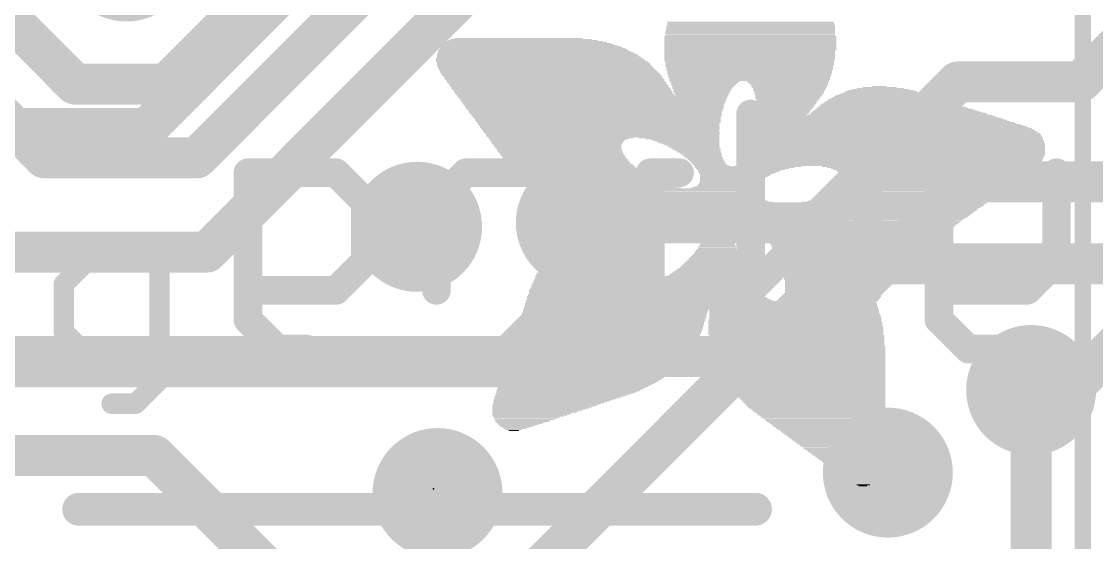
# Model space of a CAD drawing. Extents: x -0.1 to 35.6, y -0.1 to 17.9.
# Drawn here: x 14.97 to 21.64, y 6.65 to 9.88 of the extents above; entities that cross this region are included whole.
import ezdxf

# ---------------------------------------------------------------- set-up
doc = ezdxf.new("R2010")
doc.units = 0
for name, color, linetype in [('1', 12, 'CONTINUOUS'), ('16', 5, 'CONTINUOUS'), ('18', 110, 'CONTINUOUS'), ('21', 40, 'CONTINUOUS'), ('22', 6, 'CONTINUOUS'), ('23', 40, 'CONTINUOUS')]:
    doc.layers.add(name, color=color, linetype=linetype)

# ---------------------------------------------------------------- blocks, each defined once
blk = doc.blocks.new('RECT')
blk.add_solid([(-0.5, -0.5), (0.5, -0.5), (-0.5, 0.5), (0.5, 0.5)])
blk = doc.blocks.new('ROUNDV')
at = {"const_width": 0.5}
blk.add_lwpolyline([(0, -0.25, 1), (0, 0.25, 1), (0, -0.25)], format="xyb", dxfattribs=at)

msp = doc.modelspace()

# ---------------------------------------------------------------- linework, layer by layer
at = {"layer": '1', "const_width": 0.254}
for points in [[(16.637, 10.1092), (15.748, 9.2202)], [(21.922, 9.89), (21.541, 9.509)], [(20.779, 9.509), (19.906, 8.636)], [(21.541, 9.509), (20.779, 9.509)], [(15.748, 9.2202), (13.843, 9.2202)], [(20.828, 8.89), (19.7443, 7.8063)], [(22.43, 8.89), (20.828, 8.89)], [(19.906, 8.636), (18.4404, 8.636)], [(21.7692, 7.89), (21.4778, 7.5986)], [(19.7443, 7.8063), (12.3867, 7.8063)], [(21.2344, 7.5986), (21.4778, 7.5986)], [(15.7942, 7.1928), (13.2182, 7.1928)], [(16.764, 6.223), (15.7942, 7.1928)]]:
    msp.add_lwpolyline(points, dxfattribs=at)
at = {"layer": '1', "const_width": 0.127}
for points in [[(20.779, 9.5725, 1), (20.779, 9.4455)], [(20.8239, 9.4641, 1), (20.7341, 9.5539)], [(21.4961, 9.5539, 1), (21.5859, 9.4641)], [(21.541, 9.4455, 1), (21.541, 9.5725)], [(15.748, 9.1567, 1), (15.748, 9.2837)], [(15.7031, 9.2651, 1), (15.7929, 9.1753)], [(20.828, 8.9535, 1), (20.828, 8.8265)], [(20.8729, 8.8451, 1), (20.7831, 8.9349)], [(18.4404, 8.6995, 1), (18.4404, 8.5725)], [(19.8611, 8.6809, 1), (19.9509, 8.5911)], [(19.906, 8.5725, 1), (19.906, 8.6995)], [(19.6994, 7.8512, 1), (19.7892, 7.7614)], [(19.7443, 7.7428, 1), (19.7443, 7.8698)], [(21.2344, 7.6621, 1), (21.2344, 7.5351)], [(21.4329, 7.6435, 1), (21.5227, 7.5537)], [(21.4778, 7.5351, 1), (21.4778, 7.6621)], [(15.8391, 7.2377, 1), (15.7493, 7.1479)], [(15.7942, 7.1293, 1), (15.7942, 7.2563)]]:
    msp.add_lwpolyline(points, format="xyb", dxfattribs=at)
at = {"layer": '16', "const_width": 0.254}
for points in [[(19.9185, 12.252), (16.1207, 8.4542)], [(15.8689, 9.4956), (17.9159, 11.5426)], [(16.0583, 9.0384), (18.5001, 11.4802)], [(13.4882, 11.3098), (15.3024, 9.4956)], [(13.2548, 10.8966), (15.113, 9.0384)], [(15.3024, 9.4956), (15.8689, 9.4956)], [(15.113, 9.0384), (16.0583, 9.0384)], [(18.4404, 8.636), (18.6309, 8.4455)], [(11.2816, 8.4542), (16.1207, 8.4542)], [(18.6309, 8.4455), (17.9284, 7.743)], [(20.066, 8.382), (17.907, 6.223)], [(21.8906, 8.382), (20.066, 8.382)], [(17.9284, 7.743), (10.3026, 7.743)], [(21.2344, 7.5986), (21.2344, 6.4556)]]:
    msp.add_lwpolyline(points, dxfattribs=at)
at = {"layer": '16', "const_width": 0.127}
for points in [[(15.3024, 9.5591, 1), (15.3024, 9.4321)], [(15.8689, 9.4321, 1), (15.8689, 9.5591)], [(15.2575, 9.4507, 1), (15.3473, 9.5405)], [(15.824, 9.5405, 1), (15.9139, 9.4507)], [(15.113, 9.1019, 1), (15.113, 8.9749)], [(15.0681, 8.9935, 1), (15.1579, 9.0833)], [(16.0134, 9.0833, 1), (16.1032, 8.9935)], [(16.0583, 8.9749, 1), (16.0583, 9.1019)], [(18.4853, 8.6809, 1), (18.3955, 8.5911)], [(16.0758, 8.4991, 1), (16.1656, 8.4093)], [(16.1207, 8.3907, 1), (16.1207, 8.5177)], [(18.6758, 8.4006, 1), (18.586, 8.4904)], [(18.586, 8.4006, 1), (18.6758, 8.4904)], [(20.066, 8.4455, 1), (20.066, 8.3185)], [(20.1109, 8.3371, 1), (20.0211, 8.4269)], [(17.8835, 7.7879, 1), (17.9733, 7.6981)], [(17.9284, 7.6795, 1), (17.9284, 7.8065)], [(21.2979, 7.5986, 1), (21.1709, 7.5986)]]:
    msp.add_lwpolyline(points, format="xyb", dxfattribs=at)
at = {"layer": '21'}
for points, const_width in [([(21.555, 3.89), (21.555, 13.89)], 0.1), ([(15.3813, 8.4037), (15.233, 8.2554)], 0.127), ([(15.8262, 8.4037), (15.3813, 8.4037)], 0.127), ([(15.8262, 7.6622), (15.8262, 8.4037)], 0.127), ([(15.233, 8.2554), (15.233, 7.9588)], 0.127), ([(15.233, 7.9588), (15.3813, 7.8105)], 0.127), ([(15.3813, 7.8105), (15.8262, 7.8105)], 0.127), ([(15.6779, 7.5139), (15.8262, 7.6622)], 0.127), ([(15.5296, 7.5139), (15.6779, 7.5139)], 0.127), ([(15.3244, 6.8594), (19.5244, 6.8594)], 0.2032)]:
    msp.add_lwpolyline(points, dxfattribs=dict(at, const_width=const_width))
for points, const_width in [([(15.3813, 8.4354, 1), (15.3813, 8.3719)], 0.0635), ([(15.4037, 8.3812, 1), (15.3588, 8.4261)], 0.0635), ([(15.8579, 8.4037, 1), (15.7944, 8.4037)], 0.0635), ([(15.8262, 8.3719, 1), (15.8262, 8.4354)], 0.0635), ([(15.2647, 8.2554, 1), (15.2012, 8.2554)], 0.0635), ([(15.2105, 8.2778, 1), (15.2554, 8.2329)], 0.0635), ([(15.2554, 7.9812, 1), (15.2105, 7.9363)], 0.0635), ([(15.2012, 7.9588, 1), (15.2647, 7.9588)], 0.0635), ([(15.3813, 7.8422, 1), (15.3813, 7.7788)], 0.0635), ([(15.8262, 7.7788, 1), (15.8262, 7.8422)], 0.0635), ([(15.3588, 7.788, 1), (15.4037, 7.833)], 0.0635), ([(15.7944, 7.6622, 1), (15.8579, 7.6622)], 0.0635), ([(15.8486, 7.6398, 1), (15.8037, 7.6847)], 0.0635), ([(15.5296, 7.5457, 1), (15.5296, 7.4822)], 0.0635), ([(15.6554, 7.5364, 1), (15.7003, 7.4915)], 0.0635), ([(15.6779, 7.4822, 1), (15.6779, 7.5457)], 0.0635), ([(15.3244, 6.9102, 1), (15.3244, 6.8086)], 0.1016), ([(19.5244, 6.8086, 1), (19.5244, 6.9102)], 0.1016)]:
    msp.add_lwpolyline(points, format="xyb", dxfattribs=dict(at, const_width=const_width))
at = {"layer": '22', "const_width": 0.1778}
for points in [[(18.8707, 9.4922), (18.8707, 9.31)], [(19.4936, 8.2169), (19.4936, 9.31)], [(20.2223, 9.31), (20.2223, 8.2169)], [(16.3752, 8.0347), (16.3752, 8.9457)], [(16.3752, 8.9457), (16.9217, 8.9457)], [(16.9217, 8.9457), (17.1039, 8.7635)], [(17.7268, 8.9457), (17.5446, 8.7635)], [(18.2733, 8.9457), (17.7268, 8.9457)], [(18.2733, 8.2169), (18.2733, 8.9457)], [(19.0529, 8.9457), (18.8707, 8.9457)], [(18.8707, 8.9457), (18.8707, 8.2169)], [(20.663, 8.9457), (20.663, 8.0347)], [(21.3917, 8.9457), (21.3917, 8.3991)], [(17.1039, 8.7635), (17.1039, 8.3991)], [(17.5446, 8.7635), (17.5446, 8.2169)], [(19.8579, 8.5813), (19.4936, 8.2169)], [(20.2223, 8.2169), (19.8579, 8.5813)], [(17.1039, 8.3991), (16.9217, 8.2169)], [(21.3917, 8.3991), (21.2095, 8.2169)], [(16.9217, 8.2169), (16.3752, 8.2169)], [(19.0529, 8.2169), (18.6885, 8.2169)], [(21.2095, 8.2169), (20.663, 8.2169)], [(16.5574, 7.8525), (16.3752, 8.0347)], [(20.663, 8.0347), (20.8451, 7.8525)], [(16.7395, 7.8525), (16.5574, 7.8525)], [(20.8451, 7.8525), (21.0273, 7.8525)]]:
    msp.add_lwpolyline(points, dxfattribs=at)
at = {"layer": '22', "const_width": 0.0889}
for points in [[(18.9152, 9.4922, 1), (18.8263, 9.4922)], [(18.8263, 9.31, 1), (18.9152, 9.31)], [(19.538, 9.31, 1), (19.4491, 9.31)], [(20.2668, 9.31, 1), (20.1779, 9.31)], [(16.4196, 8.9457, 1), (16.3307, 8.9457)], [(16.3752, 8.9901, 1), (16.3752, 8.9012)], [(16.9532, 8.9771, 1), (16.8903, 8.9142)], [(16.9217, 8.9012, 1), (16.9217, 8.9901)], [(17.7268, 8.9901, 1), (17.7268, 8.9012)], [(17.7582, 8.9142, 1), (17.6953, 8.9771)], [(18.3178, 8.9457, 1), (18.2289, 8.9457)], [(18.2733, 8.9012, 1), (18.2733, 8.9901)], [(18.8707, 8.9901, 1), (18.8707, 8.9012)], [(18.9152, 8.9457, 1), (18.8263, 8.9457)], [(19.0529, 8.9012, 1), (19.0529, 8.9901)], [(20.7074, 8.9457, 1), (20.6185, 8.9457)], [(21.4362, 8.9457, 1), (21.3473, 8.9457)], [(17.1484, 8.7635, 1), (17.0595, 8.7635)], [(17.0725, 8.732, 1), (17.1354, 8.7949)], [(17.5131, 8.7949, 1), (17.576, 8.732)], [(17.589, 8.7635, 1), (17.5001, 8.7635)], [(19.8894, 8.6127, 1), (19.8265, 8.5498)], [(19.8894, 8.5498, 1), (19.8265, 8.6127)], [(17.1354, 8.3677, 1), (17.0725, 8.4305)], [(21.4231, 8.3677, 1), (21.3603, 8.4305)], [(17.0595, 8.3991, 1), (17.1484, 8.3991)], [(21.3473, 8.3991, 1), (21.4362, 8.3991)], [(16.3752, 8.2614, 1), (16.3752, 8.1725)], [(16.8903, 8.2483, 1), (16.9532, 8.1855)], [(16.9217, 8.1725, 1), (16.9217, 8.2614)], [(18.6885, 8.2614, 1), (18.6885, 8.1725)], [(19.0529, 8.1725, 1), (19.0529, 8.2614)], [(19.4621, 8.2483, 1), (19.525, 8.1855)], [(20.1909, 8.1855, 1), (20.2537, 8.2483)], [(20.663, 8.2614, 1), (20.663, 8.1725)], [(21.1781, 8.2483, 1), (21.241, 8.1855)], [(21.2095, 8.1725, 1), (21.2095, 8.2614)], [(17.5001, 8.2169, 1), (17.589, 8.2169)], [(18.2289, 8.2169, 1), (18.3178, 8.2169)], [(18.8263, 8.2169, 1), (18.9152, 8.2169)], [(19.4491, 8.2169, 1), (19.538, 8.2169)], [(20.1779, 8.2169, 1), (20.2668, 8.2169)], [(16.3307, 8.0347, 1), (16.4196, 8.0347)], [(16.4066, 8.0661, 1), (16.3437, 8.0033)], [(20.6944, 8.0661, 1), (20.6315, 8.0033)], [(20.6185, 8.0347, 1), (20.7074, 8.0347)], [(16.5574, 7.897, 1), (16.5574, 7.8081)], [(16.7395, 7.8081, 1), (16.7395, 7.897)], [(20.8451, 7.897, 1), (20.8451, 7.8081)], [(21.0273, 7.8081, 1), (21.0273, 7.897)], [(16.5259, 7.8211, 1), (16.5888, 7.884)], [(20.8137, 7.8211, 1), (20.8766, 7.884)]]:
    msp.add_lwpolyline(points, format="xyb", dxfattribs=at)
at = {"layer": '23'}
msp.add_point((17.526, 6.985), dxfattribs=at)

# ---------------------------------------------------------------- block references
at = {"layer": '18', "xscale": 0.8064, "yscale": 0.8064}
for p in [(15.621, 10.287), (15.621, 10.287), (17.4244, 8.6106), (17.4244, 8.6106), (18.4404, 8.636), (18.4404, 8.636), (21.2344, 7.5986), (21.2344, 7.5986), (20.3454, 7.0866), (20.3454, 7.0866), (17.5514, 6.9596), (17.5514, 6.9596)]:
    msp.add_blockref('ROUNDV', p, dxfattribs=at)
at = {"layer": '21'}
for p, xscale, yscale in [((19.4945, 9.8806), 1.035, 0.0064), ((19.4945, 9.8742), 1.035, 0.0063), ((19.4914, 9.8235), 1.0541, 0.0063), ((19.4914, 9.8171), 1.0541, 0.0064), ((19.4914, 9.8108), 1.0541, 0.0063), ((19.4914, 9.8044), 1.0541, 0.0064), ((19.4945, 9.8552), 1.0478, 0.0064), ((19.4945, 9.8489), 1.0478, 0.0063), ((19.4945, 9.8425), 1.0478, 0.0064), ((19.4945, 9.8361), 1.0478, 0.0063), ((19.4945, 9.8298), 1.0478, 0.0064), ((19.4945, 9.8679), 1.035, 0.0064), ((19.4977, 9.8616), 1.0414, 0.0063), ((18.1134, 9.7409), 1.0668, 0.0064), ((18.107, 9.7473), 1.0414, 0.0063), ((18.0975, 9.7536), 1.0096, 0.0064), ((18.0912, 9.7599), 0.9715, 0.0063), ((18.0816, 9.7663), 0.9271, 0.0064), ((18.069, 9.7727), 0.8763, 0.0063), ((18.0531, 9.779), 0.7937, 0.0064), ((19.4913, 9.7917), 1.0668, 0.0064), ((19.4913, 9.7854), 1.0668, 0.0063), ((19.4913, 9.779), 1.0668, 0.0064), ((19.4913, 9.7727), 1.0668, 0.0063), ((19.4913, 9.7663), 1.0668, 0.0064), ((19.4913, 9.7599), 1.0668, 0.0063), ((19.4913, 9.7536), 1.0668, 0.0064), ((19.4913, 9.7473), 1.0668, 0.0063), ((19.4913, 9.7409), 1.0668, 0.0064), ((19.4914, 9.798), 1.0541, 0.0063), ((18.1641, 9.6837), 1.2319, 0.0063), ((18.1705, 9.6774), 1.2446, 0.0064), ((18.1737, 9.6711), 1.251, 0.0063), ((18.1483, 9.7028), 1.1874, 0.0064), ((18.1547, 9.6965), 1.2001, 0.0063), ((18.161, 9.6901), 1.2128, 0.0064), ((18.1451, 9.7092), 1.1684, 0.0063), ((18.1325, 9.7218), 1.1303, 0.0063), ((18.142, 9.7155), 1.1493, 0.0064), ((18.1293, 9.7282), 1.1113, 0.0064), ((18.1229, 9.7346), 1.0858, 0.0063), ((19.4913, 9.7346), 1.0668, 0.0063), ((19.4913, 9.7282), 1.0668, 0.0064), ((19.4913, 9.7218), 1.0668, 0.0063), ((19.4913, 9.7155), 1.0668, 0.0064), ((19.4913, 9.7092), 1.0668, 0.0063), ((19.4882, 9.7028), 1.0605, 0.0064), ((19.4882, 9.6965), 1.0605, 0.0063), ((19.4882, 9.6901), 1.0605, 0.0064), ((19.4882, 9.6837), 1.0605, 0.0063), ((19.4882, 9.6774), 1.0605, 0.0064), ((19.4882, 9.6711), 1.0605, 0.0063), ((18.1801, 9.6584), 1.2763, 0.0063), ((18.1864, 9.652), 1.289, 0.0064), ((18.1896, 9.6456), 1.2954, 0.0063), ((18.1928, 9.6393), 1.3017, 0.0064), ((18.1991, 9.633), 1.3144, 0.0063), ((18.1801, 9.6647), 1.2637, 0.0064), ((18.2055, 9.6266), 1.3145, 0.0064), ((18.2086, 9.6203), 1.3208, 0.0063), ((18.2118, 9.6139), 1.3272, 0.0064), ((18.215, 9.6075), 1.3335, 0.0063), ((19.4882, 9.6647), 1.0605, 0.0064), ((19.4882, 9.6584), 1.0605, 0.0063), ((19.4882, 9.652), 1.0605, 0.0064), ((19.4882, 9.6456), 1.0605, 0.0063), ((19.485, 9.6393), 1.0541, 0.0064), ((19.4882, 9.633), 1.0477, 0.0063), ((19.4882, 9.6266), 1.0477, 0.0064), ((19.4882, 9.6203), 1.0477, 0.0063), ((19.4882, 9.6139), 1.0477, 0.0064), ((19.485, 9.6075), 1.0414, 0.0063), ((18.2214, 9.6012), 1.3335, 0.0064), ((18.2245, 9.5949), 1.3398, 0.0063), ((18.2309, 9.5885), 1.3399, 0.0064), ((18.234, 9.5822), 1.3462, 0.0063), ((18.2404, 9.5758), 1.3462, 0.0064), ((18.2436, 9.5694), 1.3525, 0.0063), ((18.2499, 9.5631), 1.3526, 0.0064), ((18.2531, 9.5568), 1.3589, 0.0063), ((18.2595, 9.5504), 1.3589, 0.0064), ((18.2626, 9.5441), 1.3526, 0.0063), ((18.269, 9.5377), 1.3525, 0.0064), ((19.4882, 9.6012), 1.0351, 0.0064), ((19.4882, 9.5949), 1.0351, 0.0063), ((19.4882, 9.5885), 1.0351, 0.0064), ((19.485, 9.5822), 1.0287, 0.0063), ((19.4882, 9.5758), 1.0223, 0.0064), ((19.4882, 9.5694), 1.0223, 0.0063), ((19.4882, 9.5631), 1.0223, 0.0064), ((19.485, 9.5568), 1.016, 0.0063), ((19.4882, 9.5504), 1.0097, 0.0064), ((19.4882, 9.5441), 1.0097, 0.0063), ((19.485, 9.5377), 1.0033, 0.0064), ((18.2721, 9.5313), 1.3589, 0.0063), ((18.2784, 9.525), 1.3589, 0.0064), ((18.2817, 9.5187), 1.3525, 0.0063), ((18.2849, 9.5123), 1.3589, 0.0064), ((18.2912, 9.506), 1.3589, 0.0063), ((18.2944, 9.4996), 1.3525, 0.0064), ((18.3007, 9.4932), 1.3526, 0.0063), ((18.3039, 9.4869), 1.3589, 0.0064), ((18.3071, 9.4806), 1.3525, 0.0063), ((18.3134, 9.4742), 1.3526, 0.0064), ((19.485, 9.5187), 0.9906, 0.0063), ((19.4882, 9.5313), 0.9969, 0.0063), ((19.4882, 9.525), 0.9969, 0.0064), ((19.2119, 9.5123), 0.4318, 0.0064), ((19.2056, 9.506), 0.4191, 0.0063), ((19.1992, 9.4869), 0.3937, 0.0064), ((19.2056, 9.4996), 0.4064, 0.0064), ((19.2024, 9.4932), 0.4, 0.0063), ((19.1992, 9.4806), 0.381, 0.0063), ((19.196, 9.4742), 0.3747, 0.0064), ((19.7263, 9.5123), 0.508, 0.0064), ((19.7263, 9.506), 0.4953, 0.0063), ((19.7294, 9.4996), 0.4889, 0.0064), ((19.7326, 9.4932), 0.4826, 0.0063), ((19.7326, 9.4869), 0.4699, 0.0064), ((19.7326, 9.4806), 0.4699, 0.0063), ((19.7326, 9.4742), 0.4572, 0.0064), ((20.2946, 9.4742), 0.2096, 0.0064), ((20.2915, 9.4806), 0.0889, 0.0063), ((18.3165, 9.4679), 1.3589, 0.0063), ((18.3198, 9.4615), 1.3525, 0.0064), ((18.3261, 9.4551), 1.3526, 0.0063), ((18.3325, 9.4488), 1.3525, 0.0064), ((18.3325, 9.4425), 1.3525, 0.0063), ((18.3388, 9.4361), 1.3526, 0.0064), ((18.3452, 9.4298), 1.3525, 0.0063), ((18.5134, 9.4234), 1.6764, 0.0064), ((18.5134, 9.417), 1.6764, 0.0063), ((18.5135, 9.4107), 1.6637, 0.0064), ((18.5166, 9.4044), 1.6574, 0.0063), ((19.1928, 9.4679), 0.3683, 0.0063), ((19.196, 9.4615), 0.3619, 0.0064), ((19.1929, 9.4551), 0.3556, 0.0063), ((19.1897, 9.4488), 0.3492, 0.0064), ((19.1928, 9.4425), 0.3429, 0.0063), ((19.1897, 9.4361), 0.3366, 0.0064), ((19.1929, 9.4298), 0.3302, 0.0063), ((19.7358, 9.4679), 0.4508, 0.0063), ((19.7326, 9.4615), 0.4445, 0.0064), ((19.7326, 9.4551), 0.4445, 0.0063), ((19.7294, 9.4361), 0.4255, 0.0064), ((19.7326, 9.4488), 0.4318, 0.0064), ((19.7326, 9.4425), 0.4318, 0.0063), ((19.7294, 9.4298), 0.4127, 0.0063), ((19.7294, 9.4234), 0.4127, 0.0064), ((19.7263, 9.417), 0.4064, 0.0063), ((19.7231, 9.4107), 0.4, 0.0064), ((19.7231, 9.4044), 0.4, 0.0063), ((20.3264, 9.4044), 0.6795, 0.0063), ((20.3232, 9.4107), 0.6477, 0.0064), ((20.32, 9.417), 0.616, 0.0063), ((20.3137, 9.4234), 0.5905, 0.0064), ((20.3104, 9.4298), 0.5461, 0.0063), ((20.3104, 9.4361), 0.5207, 0.0064), ((20.3073, 9.4425), 0.4762, 0.0063), ((20.3041, 9.4488), 0.4445, 0.0064), ((20.3041, 9.4551), 0.4064, 0.0063), ((20.301, 9.4615), 0.3493, 0.0064), ((20.2978, 9.4679), 0.2921, 0.0063), ((18.5166, 9.398), 1.6446, 0.0064), ((18.5166, 9.3917), 1.6446, 0.0063), ((18.5198, 9.3853), 1.6383, 0.0064), ((18.5198, 9.3789), 1.6256, 0.0063), ((18.5198, 9.3726), 1.6256, 0.0064), ((18.5198, 9.3663), 1.6129, 0.0063), ((18.523, 9.3599), 1.6065, 0.0064), ((18.5261, 9.3536), 1.6002, 0.0063), ((18.5261, 9.3472), 1.6002, 0.0064), ((18.5262, 9.3408), 1.5875, 0.0063), ((19.7231, 9.398), 0.3874, 0.0064), ((19.7199, 9.3917), 0.381, 0.0063), ((19.7104, 9.3663), 0.362, 0.0063), ((19.7072, 9.3599), 0.3556, 0.0064), ((19.7072, 9.3536), 0.3556, 0.0063), ((19.7168, 9.3853), 0.3747, 0.0064), ((19.7168, 9.3789), 0.3747, 0.0063), ((19.7136, 9.3726), 0.3683, 0.0064), ((19.7041, 9.3472), 0.3493, 0.0064), ((19.7009, 9.3408), 0.3429, 0.0063), ((20.3835, 9.3408), 0.9716, 0.0063), ((20.374, 9.3472), 0.9398, 0.0064), ((20.3708, 9.3536), 0.9208, 0.0063), ((20.3645, 9.3599), 0.8827, 0.0064), ((20.3581, 9.3663), 0.8572, 0.0063), ((20.3518, 9.3726), 0.8319, 0.0064), ((20.3485, 9.3789), 0.8001, 0.0063), ((20.3422, 9.3853), 0.7747, 0.0064), ((20.3359, 9.3917), 0.7366, 0.0063), ((20.3327, 9.398), 0.7176, 0.0064), ((18.5293, 9.3345), 1.5812, 0.0064), ((18.5325, 9.3282), 1.5748, 0.0063), ((18.5293, 9.3218), 1.5684, 0.0064), ((18.5325, 9.3155), 1.5621, 0.0063), ((18.5357, 9.3091), 1.5557, 0.0064), ((18.5388, 9.3027), 1.5494, 0.0063), ((18.5388, 9.2964), 1.5494, 0.0064), ((18.5389, 9.2901), 1.5367, 0.0063), ((18.542, 9.2837), 1.5304, 0.0064), ((18.5452, 9.2774), 1.524, 0.0063), ((18.5452, 9.271), 1.524, 0.0064), ((19.6913, 9.3155), 0.3239, 0.0063), ((19.6977, 9.3345), 0.3366, 0.0064), ((19.6945, 9.3282), 0.3302, 0.0063), ((19.6945, 9.3218), 0.3302, 0.0064), ((19.6882, 9.3091), 0.3175, 0.0064), ((19.685, 9.3027), 0.3112, 0.0063), ((20.2692, 9.2964), 1.4796, 0.0064), ((20.2978, 9.2774), 1.5367, 0.0063), ((20.3073, 9.271), 1.5558, 0.0064), ((20.2756, 9.2901), 1.4923, 0.0063), ((20.2883, 9.2837), 1.5177, 0.0064), ((20.4184, 9.3027), 1.143, 0.0063), ((20.4121, 9.3091), 1.1049, 0.0064), ((20.4089, 9.3155), 1.0858, 0.0063), ((20.3994, 9.3218), 1.0541, 0.0064), ((20.3931, 9.3282), 1.0287, 0.0063), ((20.3899, 9.3345), 0.9969, 0.0064), ((18.5483, 9.2646), 1.5177, 0.0063), ((18.5516, 9.2583), 1.5113, 0.0064), ((18.5515, 9.252), 1.4986, 0.0063), ((18.5515, 9.2456), 1.4986, 0.0064), ((18.5547, 9.2393), 1.4922, 0.0063), ((18.5579, 9.2329), 1.4859, 0.0064), ((18.5579, 9.2265), 1.4859, 0.0063), ((18.5611, 9.2202), 1.4795, 0.0064), ((18.5642, 9.2139), 1.4732, 0.0063), ((18.5674, 9.2075), 1.4668, 0.0064), ((20.3866, 9.2075), 1.7399, 0.0064), ((20.3803, 9.2202), 1.7145, 0.0064), ((20.3327, 9.252), 1.6192, 0.0063), ((20.3454, 9.2456), 1.6446, 0.0064), ((20.3708, 9.2265), 1.6954, 0.0063), ((20.3867, 9.2139), 1.7272, 0.0063), ((20.355, 9.2393), 1.6637, 0.0063), ((20.3645, 9.2329), 1.6827, 0.0064), ((20.3168, 9.2646), 1.5748, 0.0063), ((20.3295, 9.2583), 1.6002, 0.0064), ((18.5674, 9.2012), 1.4668, 0.0063), ((18.5706, 9.1948), 1.4605, 0.0064), ((18.5738, 9.1884), 1.4541, 0.0063), ((18.5769, 9.1821), 1.4478, 0.0064), ((18.5769, 9.1758), 1.4478, 0.0063), ((18.5801, 9.1694), 1.4414, 0.0064), ((18.3165, 9.1631), 0.9017, 0.0063), ((18.3039, 9.1567), 0.8636, 0.0064), ((18.2944, 9.1504), 0.8445, 0.0063), ((18.2944, 9.144), 0.8319, 0.0064), ((18.2944, 9.1377), 0.8191, 0.0063), ((19.05, 9.1631), 0.5016, 0.0063), ((19.0722, 9.1567), 0.4572, 0.0064), ((19.0881, 9.1504), 0.4254, 0.0063), ((19.0976, 9.144), 0.4064, 0.0064), ((19.1072, 9.1377), 0.3873, 0.0063), ((20.4058, 9.1377), 1.8161, 0.0063), ((20.4057, 9.1504), 1.8034, 0.0063), ((20.4089, 9.144), 1.8098, 0.0064), ((20.4026, 9.1821), 1.7843, 0.0064), ((20.4026, 9.1758), 1.7843, 0.0063), ((20.4058, 9.1694), 1.7907, 0.0064), ((20.4089, 9.1631), 1.797, 0.0063), ((20.4089, 9.1567), 1.797, 0.0064), ((20.393, 9.2012), 1.7526, 0.0063), ((20.3962, 9.1948), 1.759, 0.0064), ((20.4026, 9.1884), 1.7717, 0.0063), ((18.2912, 9.1313), 0.8128, 0.0064), ((18.2944, 9.125), 0.8065, 0.0063), ((18.2944, 9.1186), 0.7937, 0.0064), ((18.2975, 9.1123), 0.7874, 0.0063), ((18.2975, 9.1059), 0.7874, 0.0064), ((18.3007, 9.0996), 0.781, 0.0063), ((18.3039, 9.0932), 0.7747, 0.0064), ((18.3102, 9.0869), 0.7747, 0.0063), ((18.3102, 9.0805), 0.7747, 0.0064), ((18.3134, 9.0742), 0.7684, 0.0063), ((18.3198, 9.0678), 0.7683, 0.0064), ((19.1135, 9.1313), 0.3746, 0.0064), ((19.123, 9.125), 0.3556, 0.0063), ((19.1294, 9.1186), 0.3429, 0.0064), ((19.1389, 9.1123), 0.3238, 0.0063), ((19.1421, 9.1059), 0.3175, 0.0064), ((19.1484, 9.0996), 0.3048, 0.0063), ((19.1579, 9.0932), 0.2985, 0.0064), ((19.1643, 9.0869), 0.2858, 0.0063), ((19.1707, 9.0805), 0.2731, 0.0064), ((19.1739, 9.0742), 0.2667, 0.0063), ((19.1834, 9.0678), 0.2603, 0.0064), ((20.3962, 9.0742), 1.8478, 0.0063), ((20.3962, 9.0678), 1.8478, 0.0064), ((20.3994, 9.0869), 1.8415, 0.0063), ((20.3994, 9.0805), 1.8415, 0.0064), ((20.4026, 9.0996), 1.8351, 0.0063), ((20.4026, 9.0932), 1.8351, 0.0064), ((20.4057, 9.1123), 1.8288, 0.0063), ((20.4057, 9.1059), 1.8288, 0.0064), ((20.4058, 9.1313), 1.8161, 0.0064), ((20.4089, 9.125), 1.8224, 0.0063), ((20.4089, 9.1186), 1.8224, 0.0064), ((18.3229, 9.0615), 0.762, 0.0063), ((18.3261, 9.0551), 0.7684, 0.0064), ((18.3325, 9.0488), 0.7683, 0.0063), ((18.3356, 9.0424), 0.762, 0.0064), ((18.3388, 9.0361), 0.7684, 0.0063), ((18.3452, 9.0297), 0.7683, 0.0064), ((18.3515, 9.0234), 0.7684, 0.0063), ((18.3547, 9.017), 0.762, 0.0064), ((18.3611, 9.0107), 0.7747, 0.0063), ((18.3642, 9.0043), 0.7684, 0.0064), ((19.1865, 9.0615), 0.254, 0.0063), ((19.1928, 9.0551), 0.2413, 0.0064), ((19.196, 9.0488), 0.2349, 0.0063), ((19.2024, 9.0424), 0.235, 0.0064), ((19.2088, 9.0361), 0.2223, 0.0063), ((19.2151, 9.0297), 0.2222, 0.0064), ((19.2183, 9.0234), 0.2159, 0.0063), ((19.2247, 9.017), 0.2159, 0.0064), ((19.2278, 9.0107), 0.2096, 0.0063), ((19.2341, 9.0043), 0.2095, 0.0064), ((20.3613, 9.0107), 1.8669, 0.0063), ((20.3581, 9.0043), 1.8606, 0.0064), ((20.3708, 9.0234), 1.8606, 0.0063), ((20.3708, 9.017), 1.8606, 0.0064), ((20.3772, 9.0297), 1.8605, 0.0064), ((20.3803, 9.0361), 1.8542, 0.0063), ((20.3867, 9.0488), 1.8542, 0.0063), ((20.3867, 9.0424), 1.8542, 0.0064), ((20.393, 9.0615), 1.8542, 0.0063), ((20.393, 9.0551), 1.8542, 0.0064), ((18.3738, 8.998), 0.7747, 0.0063), ((18.3801, 8.9916), 0.7747, 0.0064), ((18.3833, 8.9853), 0.7811, 0.0063), ((18.3896, 8.9789), 0.781, 0.0064), ((18.3959, 8.9726), 0.7811, 0.0063), ((18.4023, 8.9662), 0.781, 0.0064), ((18.4087, 8.9599), 0.7937, 0.0063), ((18.415, 8.9535), 0.7938, 0.0064), ((18.4245, 8.9472), 0.8001, 0.0063), ((18.4308, 8.9408), 0.8001, 0.0064), ((18.4404, 8.9345), 0.8064, 0.0063), ((19.2405, 8.998), 0.2096, 0.0063), ((19.2501, 8.9916), 0.2159, 0.0064), ((19.2627, 8.9853), 0.2286, 0.0063), ((19.4564, 8.9789), 0.616, 0.0064), ((19.4437, 8.9726), 0.5778, 0.0063), ((19.4342, 8.9662), 0.5461, 0.0064), ((19.4246, 8.9599), 0.5143, 0.0063), ((19.4183, 8.9535), 0.5016, 0.0064), ((19.412, 8.9472), 0.4763, 0.0063), ((19.4056, 8.9408), 0.4636, 0.0064), ((19.3993, 8.9345), 0.4381, 0.0063), ((19.5961, 8.9853), 0.4254, 0.0063), ((20.3422, 8.9916), 1.8669, 0.0064), ((20.3485, 8.998), 1.8669, 0.0063), ((20.6026, 8.9853), 1.3335, 0.0063), ((20.6153, 8.9789), 1.2954, 0.0064), ((20.6217, 8.9726), 1.2573, 0.0063), ((20.6248, 8.9662), 1.2382, 0.0064), ((20.6312, 8.9599), 1.2129, 0.0063), ((20.628, 8.9535), 1.1938, 0.0064), ((20.628, 8.9472), 1.1811, 0.0063), ((20.628, 8.9408), 1.1684, 0.0064), ((20.6248, 8.9345), 1.1494, 0.0063), ((18.4499, 8.9281), 0.8128, 0.0064), ((18.4563, 8.9218), 0.8128, 0.0063), ((18.4658, 8.9154), 0.8192, 0.0064), ((18.4754, 8.9091), 0.8255, 0.0063), ((18.4912, 8.8963), 0.8446, 0.0063), ((18.4849, 8.9027), 0.8319, 0.0064), ((18.5039, 8.89), 0.8446, 0.0064), ((18.5166, 8.8837), 0.8572, 0.0063), ((18.5261, 8.8773), 0.8636, 0.0064), ((18.5389, 8.871), 0.8763, 0.0063), ((19.3548, 8.871), 0.3746, 0.0063), ((19.3612, 8.8837), 0.3747, 0.0063), ((19.358, 8.8773), 0.3683, 0.0064), ((19.3961, 8.9281), 0.4318, 0.0064), ((19.3897, 8.9218), 0.4191, 0.0063), ((19.3834, 8.9154), 0.4064, 0.0064), ((19.3802, 8.9091), 0.4, 0.0063), ((19.3739, 8.9027), 0.3873, 0.0064), ((19.3707, 8.8963), 0.381, 0.0063), ((19.3675, 8.89), 0.3746, 0.0064), ((20.5803, 8.871), 1.0731, 0.0063), ((20.5867, 8.8773), 1.0732, 0.0064), ((20.6248, 8.9281), 1.1366, 0.0064), ((20.6026, 8.8963), 1.0922, 0.0063), ((20.5994, 8.89), 1.0858, 0.0064), ((20.6217, 8.9218), 1.1303, 0.0063), ((20.5931, 8.8837), 1.0731, 0.0063), ((20.6184, 8.9154), 1.1113, 0.0064), ((20.6152, 8.9091), 1.1049, 0.0063), ((20.6089, 8.9027), 1.0922, 0.0064), ((18.5515, 8.8646), 0.889, 0.0064), ((18.5706, 8.8582), 0.9144, 0.0063), ((18.5896, 8.8519), 0.9398, 0.0064), ((18.8278, 8.8456), 1.4033, 0.0063), ((18.8309, 8.8392), 1.397, 0.0064), ((18.8373, 8.8329), 1.3843, 0.0063), ((18.8405, 8.8265), 1.3779, 0.0064), ((18.8436, 8.8201), 1.3716, 0.0063), ((18.85, 8.8138), 1.3716, 0.0064), ((18.8564, 8.8075), 1.3589, 0.0063), ((18.8627, 8.8011), 1.3589, 0.0064), ((19.3262, 8.8519), 0.4064, 0.0064), ((19.339, 8.8582), 0.3937, 0.0063), ((19.3484, 8.8646), 0.3747, 0.0064), ((20.4819, 8.8011), 1.0668, 0.0064), ((20.4915, 8.8075), 1.0605, 0.0063), ((20.5041, 8.8138), 1.0605, 0.0064), ((20.5137, 8.8201), 1.0541, 0.0063), ((20.5232, 8.8265), 1.0604, 0.0064), ((20.5328, 8.8329), 1.0541, 0.0063), ((20.5422, 8.8392), 1.0605, 0.0064), ((20.5518, 8.8456), 1.0541, 0.0063), ((20.5582, 8.8519), 1.0541, 0.0064), ((20.5677, 8.8582), 1.0605, 0.0063), ((20.574, 8.8646), 1.0604, 0.0064), ((18.8722, 8.7948), 1.3526, 0.0063), ((18.8818, 8.7884), 1.3589, 0.0064), ((18.8912, 8.782), 1.3525, 0.0063), ((18.904, 8.7757), 1.3653, 0.0064), ((18.9167, 8.7694), 1.3653, 0.0063), ((18.9389, 8.763), 1.3843, 0.0064), ((18.9643, 8.7567), 1.4224, 0.0063), ((19.6088, 8.7503), 2.6734, 0.0064), ((19.6088, 8.7439), 2.6606, 0.0063), ((19.612, 8.7376), 2.6289, 0.0064), ((20.3581, 8.7567), 1.2002, 0.0063), ((20.3866, 8.763), 1.1557, 0.0064), ((20.4089, 8.7694), 1.124, 0.0063), ((20.4248, 8.7757), 1.1176, 0.0064), ((20.4407, 8.782), 1.0985, 0.0063), ((20.4534, 8.7884), 1.0859, 0.0064), ((20.4693, 8.7948), 1.0795, 0.0063), ((19.6151, 8.7313), 2.6099, 0.0063), ((19.6151, 8.7249), 2.5845, 0.0064), ((19.6215, 8.7186), 2.559, 0.0063), ((19.6279, 8.7122), 2.5337, 0.0064), ((19.6311, 8.7058), 2.5019, 0.0063), ((19.6406, 8.6995), 2.4701, 0.0064), ((19.6564, 8.6932), 2.4257, 0.0063), ((18.8373, 8.6677), 0.5207, 0.0063), ((18.8595, 8.6741), 0.5144, 0.0064), ((18.8818, 8.6805), 0.5207, 0.0063), ((19.7517, 8.6868), 2.2098, 0.0064), ((20.0216, 8.6805), 1.6573, 0.0063), ((20.0248, 8.6741), 1.6383, 0.0064), ((20.0216, 8.6677), 1.6193, 0.0063), ((18.7071, 8.6043), 0.5778, 0.0063), ((18.7198, 8.6106), 0.5778, 0.0064), ((18.7294, 8.617), 0.5715, 0.0063), ((18.7388, 8.6233), 0.5651, 0.0064), ((18.7516, 8.6296), 0.5651, 0.0063), ((18.7611, 8.636), 0.5588, 0.0064), ((18.7769, 8.6424), 0.5525, 0.0063), ((18.7897, 8.6487), 0.5525, 0.0064), ((18.8055, 8.6551), 0.5334, 0.0063), ((18.8246, 8.6614), 0.5334, 0.0064), ((20.0152, 8.6551), 1.5938, 0.0063), ((20.0216, 8.6614), 1.6065, 0.0064), ((20.0152, 8.6487), 1.5812, 0.0064), ((19.3294, 8.636), 0.2096, 0.0064), ((19.3167, 8.617), 0.1842, 0.0063), ((19.3167, 8.6106), 0.1842, 0.0064), ((19.3135, 8.6043), 0.1778, 0.0063), ((20.0089, 8.6424), 1.5685, 0.0063), ((19.3231, 8.6296), 0.1969, 0.0063), ((19.3231, 8.6233), 0.1841, 0.0064), ((20.1295, 8.636), 1.3144, 0.0064), ((20.1359, 8.6296), 1.2891, 0.0063), ((20.1359, 8.6233), 1.2637, 0.0064), ((20.1359, 8.617), 1.2509, 0.0063), ((20.1391, 8.6106), 1.2319, 0.0064), ((20.1359, 8.6043), 1.2129, 0.0063), ((18.6278, 8.5344), 0.5969, 0.0064), ((18.6341, 8.5408), 0.5969, 0.0063), ((18.6405, 8.5471), 0.5969, 0.0064), ((18.6468, 8.5534), 0.5969, 0.0063), ((18.65, 8.5598), 0.5905, 0.0064), ((18.6626, 8.5662), 0.5905, 0.0063), ((18.6658, 8.5725), 0.5842, 0.0064), ((18.6754, 8.5789), 0.5905, 0.0063), ((18.6849, 8.5852), 0.5842, 0.0064), ((18.6912, 8.5915), 0.5842, 0.0063), ((18.7007, 8.5979), 0.5779, 0.0064), ((19.2977, 8.5344), 0.1969, 0.0064), ((19.3009, 8.5471), 0.1905, 0.0064), ((19.3009, 8.5408), 0.1905, 0.0063), ((19.304, 8.5598), 0.1842, 0.0064), ((19.304, 8.5534), 0.1842, 0.0063), ((19.3072, 8.5852), 0.1778, 0.0064), ((19.3072, 8.5789), 0.1778, 0.0063), ((19.3072, 8.5725), 0.1778, 0.0064), ((19.3072, 8.5662), 0.1778, 0.0063), ((19.3135, 8.5979), 0.1778, 0.0064), ((19.3103, 8.5915), 0.1715, 0.0063), ((20.1359, 8.5979), 1.2001, 0.0064), ((20.1359, 8.5915), 1.1875, 0.0063), ((20.1327, 8.5852), 1.1684, 0.0064), ((20.1327, 8.5789), 1.1557, 0.0063), ((20.1295, 8.5725), 1.1366, 0.0064), ((20.1295, 8.5662), 1.124, 0.0063), ((20.1264, 8.5598), 1.1049, 0.0064), ((20.1263, 8.5534), 1.0922, 0.0063), ((20.12, 8.5408), 1.0668, 0.0063), ((20.1232, 8.5471), 1.0731, 0.0064), ((20.1168, 8.5344), 1.0478, 0.0064), ((18.5706, 8.4709), 0.6096, 0.0064), ((18.5738, 8.4772), 0.6033, 0.0063), ((18.5801, 8.4836), 0.6032, 0.0064), ((18.5864, 8.49), 0.6033, 0.0063), ((18.5928, 8.4963), 0.6032, 0.0064), ((18.596, 8.5027), 0.5969, 0.0063), ((18.6024, 8.509), 0.5969, 0.0064), ((18.6087, 8.5153), 0.5969, 0.0063), ((18.6151, 8.5217), 0.5969, 0.0064), ((18.6213, 8.5281), 0.5969, 0.0063), ((19.2818, 8.4709), 0.2413, 0.0064), ((19.285, 8.4836), 0.2349, 0.0064), ((19.285, 8.4772), 0.2349, 0.0063), ((19.2881, 8.49), 0.2286, 0.0063), ((19.2882, 8.5027), 0.2159, 0.0063), ((19.2882, 8.4963), 0.2159, 0.0064), ((19.2913, 8.509), 0.2096, 0.0064), ((19.2945, 8.5217), 0.2032, 0.0064), ((19.2945, 8.5153), 0.2032, 0.0063), ((19.2977, 8.5281), 0.1969, 0.0063), ((20.1168, 8.5281), 1.035, 0.0063), ((20.1136, 8.5217), 1.016, 0.0064), ((20.1073, 8.5153), 1.0033, 0.0063), ((20.1041, 8.509), 0.9842, 0.0064), ((20.1009, 8.5027), 0.9652, 0.0063), ((20.0978, 8.4963), 0.9589, 0.0064), ((20.0914, 8.49), 0.9334, 0.0063), ((20.0851, 8.4836), 0.9207, 0.0064), ((19.8025, 8.4772), 0.3429, 0.0063), ((19.8088, 8.4709), 0.3429, 0.0064), ((20.2629, 8.4772), 0.5397, 0.0063), ((20.2629, 8.4709), 0.5143, 0.0064), ((18.523, 8.401), 0.6159, 0.0063), ((18.5293, 8.4138), 0.616, 0.0063), ((18.5293, 8.4074), 0.616, 0.0064), ((18.5357, 8.4201), 0.6159, 0.0064), ((18.542, 8.4328), 0.616, 0.0064), ((18.5388, 8.4265), 0.6096, 0.0063), ((18.5483, 8.4391), 0.6159, 0.0063), ((18.5515, 8.4455), 0.6096, 0.0064), ((18.5579, 8.4519), 0.6096, 0.0063), ((18.5642, 8.4646), 0.6096, 0.0063), ((18.5611, 8.4582), 0.6033, 0.0064), ((19.2627, 8.401), 0.3302, 0.0063), ((19.2659, 8.4138), 0.3112, 0.0063), ((19.2659, 8.4074), 0.3112, 0.0064), ((19.2691, 8.4201), 0.3048, 0.0064), ((19.2691, 8.4265), 0.2921, 0.0063), ((19.2722, 8.4328), 0.2857, 0.0064), ((19.2754, 8.4391), 0.2794, 0.0063), ((19.2754, 8.4455), 0.2667, 0.0064), ((19.2786, 8.4582), 0.2604, 0.0064), ((19.2786, 8.4519), 0.2604, 0.0063), ((19.2818, 8.4646), 0.254, 0.0063), ((19.8152, 8.4646), 0.3556, 0.0063), ((19.8247, 8.4582), 0.362, 0.0064), ((19.8279, 8.4519), 0.3683, 0.0063), ((19.8374, 8.4455), 0.3746, 0.0064), ((19.8406, 8.4391), 0.381, 0.0063), ((19.8532, 8.4265), 0.3937, 0.0063), ((19.8501, 8.4328), 0.3874, 0.0064), ((19.8597, 8.4201), 0.3937, 0.0064), ((19.866, 8.4138), 0.4064, 0.0063), ((19.8723, 8.4074), 0.4064, 0.0064), ((19.8787, 8.401), 0.4191, 0.0063), ((20.2597, 8.4646), 0.4826, 0.0063), ((20.2629, 8.4582), 0.4509, 0.0064), ((20.2629, 8.4519), 0.4127, 0.0063), ((20.2629, 8.4455), 0.3747, 0.0064), ((20.2629, 8.4391), 0.3365, 0.0063), ((20.2597, 8.4328), 0.2921, 0.0064), ((20.2565, 8.4265), 0.235, 0.0063), ((20.2565, 8.4201), 0.1588, 0.0064), ((18.4976, 8.3376), 0.6413, 0.0063), ((18.5007, 8.3503), 0.635, 0.0063), ((18.5007, 8.3439), 0.635, 0.0064), ((18.5039, 8.3629), 0.6286, 0.0063), ((18.5039, 8.3566), 0.6286, 0.0064), ((18.5102, 8.3693), 0.6287, 0.0064), ((18.5135, 8.382), 0.6223, 0.0064), ((18.5135, 8.3757), 0.6223, 0.0063), ((18.5198, 8.3947), 0.6223, 0.0064), ((18.5198, 8.3884), 0.6223, 0.0063), ((19.2437, 8.3376), 0.4318, 0.0063), ((19.2437, 8.3439), 0.4191, 0.0064), ((19.2469, 8.3503), 0.4127, 0.0063), ((19.2501, 8.3566), 0.3937, 0.0064), ((19.2532, 8.3629), 0.3874, 0.0063), ((19.2532, 8.3693), 0.3746, 0.0064), ((19.2564, 8.3757), 0.3683, 0.0063), ((19.2564, 8.382), 0.3556, 0.0064), ((19.2596, 8.3884), 0.3493, 0.0063), ((19.2627, 8.3947), 0.3302, 0.0064), ((19.885, 8.3947), 0.4191, 0.0064), ((19.8882, 8.3884), 0.4254, 0.0063), ((19.8914, 8.382), 0.4318, 0.0064), ((19.9009, 8.3757), 0.4382, 0.0063), ((19.9041, 8.3693), 0.4445, 0.0064), ((19.9073, 8.3629), 0.4509, 0.0063), ((19.9136, 8.3566), 0.4508, 0.0064), ((19.9168, 8.3503), 0.4572, 0.0063), ((19.92, 8.3439), 0.4635, 0.0064), ((19.9263, 8.3376), 0.4636, 0.0063), ((18.5007, 8.2741), 0.7112, 0.0063), ((18.8214, 8.2677), 1.3526, 0.0064), ((18.4912, 8.2867), 0.6794, 0.0063), ((18.4976, 8.2804), 0.6921, 0.0064), ((18.488, 8.3058), 0.6604, 0.0064), ((18.4912, 8.2995), 0.6668, 0.0063), ((18.4944, 8.2931), 0.6731, 0.0064), ((18.4912, 8.3185), 0.654, 0.0064), ((18.4912, 8.3122), 0.654, 0.0063), ((18.4944, 8.3248), 0.6477, 0.0063), ((18.4976, 8.3312), 0.6413, 0.0064), ((19.196, 8.2741), 0.6033, 0.0063), ((19.2056, 8.2804), 0.5715, 0.0064), ((19.212, 8.2867), 0.5461, 0.0063), ((19.2183, 8.2931), 0.5334, 0.0064), ((19.2215, 8.2995), 0.5143, 0.0063), ((19.2247, 8.3058), 0.4953, 0.0064), ((19.231, 8.3122), 0.4826, 0.0063), ((19.2309, 8.3185), 0.4699, 0.0064), ((19.2373, 8.3248), 0.4572, 0.0063), ((19.2373, 8.3312), 0.4445, 0.0064), ((19.9294, 8.3312), 0.4699, 0.0064), ((19.9294, 8.3248), 0.4699, 0.0063), ((19.9327, 8.3185), 0.4763, 0.0064), ((19.939, 8.3122), 0.4762, 0.0063), ((19.9422, 8.3058), 0.4826, 0.0064), ((19.9454, 8.2995), 0.4889, 0.0063), ((19.9454, 8.2931), 0.4889, 0.0064), ((19.9486, 8.2867), 0.4953, 0.0063), ((19.9549, 8.2804), 0.4953, 0.0064), ((19.9581, 8.2741), 0.5017, 0.0063), ((19.9581, 8.2677), 0.5017, 0.0064), ((18.8309, 8.2169), 1.4224, 0.0064), ((18.8341, 8.2105), 1.4288, 0.0063), ((18.8373, 8.2042), 1.4351, 0.0064), ((18.8278, 8.2296), 1.4033, 0.0064), ((18.831, 8.2233), 1.4097, 0.0063), ((18.8246, 8.2486), 1.3843, 0.0063), ((18.8246, 8.2423), 1.3843, 0.0064), ((18.8278, 8.236), 1.3907, 0.0063), ((18.8214, 8.2614), 1.3652, 0.0063), ((18.8246, 8.255), 1.3716, 0.0064), ((19.9612, 8.2614), 0.508, 0.0063), ((19.9612, 8.255), 0.508, 0.0064), ((19.9644, 8.2486), 0.5144, 0.0063), ((19.9675, 8.2423), 0.5207, 0.0064), ((19.9675, 8.236), 0.5207, 0.0063), ((19.9739, 8.2169), 0.5334, 0.0064), ((19.9739, 8.2105), 0.5334, 0.0063), ((19.9771, 8.2042), 0.5398, 0.0064), ((19.9708, 8.2296), 0.5271, 0.0064), ((19.9708, 8.2233), 0.5271, 0.0063), ((19.1865, 8.1343), 2.1844, 0.0063), ((19.1866, 8.1471), 2.1717, 0.0063), ((19.1866, 8.1407), 2.1717, 0.0064), ((18.8659, 8.1534), 1.5303, 0.0064), ((18.8436, 8.1788), 1.4732, 0.0064), ((18.8499, 8.1724), 1.4859, 0.0063), ((18.8531, 8.1661), 1.4923, 0.0064), ((18.8595, 8.1598), 1.505, 0.0063), ((18.8437, 8.1852), 1.4605, 0.0063), ((18.8405, 8.1915), 1.4541, 0.0064), ((18.8405, 8.1979), 1.4415, 0.0063), ((19.9675, 8.1534), 0.5969, 0.0064), ((19.9739, 8.1598), 0.5842, 0.0063), ((19.9771, 8.1661), 0.5778, 0.0064), ((19.9771, 8.1788), 0.5652, 0.0064), ((19.9771, 8.1724), 0.5652, 0.0063), ((19.974, 8.1979), 0.5461, 0.0063), ((19.9771, 8.1915), 0.5524, 0.0064), ((19.9771, 8.1852), 0.5524, 0.0063), ((18.65, 8.0772), 1.1493, 0.0064), ((18.65, 8.0709), 1.1493, 0.0063), ((18.6563, 8.0962), 1.1494, 0.0063), ((18.6563, 8.0899), 1.1494, 0.0064), ((18.6531, 8.0836), 1.143, 0.0063), ((19.1866, 8.1153), 2.1971, 0.0064), ((19.1866, 8.109), 2.1971, 0.0063), ((19.1866, 8.1026), 2.1971, 0.0064), ((19.1865, 8.128), 2.1844, 0.0064), ((19.1865, 8.1217), 2.1844, 0.0063), ((19.7675, 8.0709), 1.0605, 0.0063), ((19.7644, 8.0962), 1.0541, 0.0063), ((19.7644, 8.0899), 1.0541, 0.0064), ((19.7644, 8.0836), 1.0541, 0.0063), ((19.7644, 8.0772), 1.0541, 0.0064), ((18.6278, 8.001), 1.1557, 0.0064), ((18.6309, 8.0201), 1.1494, 0.0063), ((18.6309, 8.0137), 1.1494, 0.0064), ((18.6309, 8.0074), 1.1494, 0.0063), ((18.6373, 8.0391), 1.1493, 0.0064), ((18.6373, 8.0328), 1.1493, 0.0063), ((18.6373, 8.0264), 1.1493, 0.0064), ((18.6436, 8.0582), 1.1494, 0.0063), ((18.6436, 8.0518), 1.1494, 0.0064), ((18.6436, 8.0455), 1.1494, 0.0063), ((18.6468, 8.0645), 1.143, 0.0064), ((19.7675, 8.0328), 1.0731, 0.0063), ((19.7675, 8.0264), 1.0731, 0.0064), ((19.7707, 8.0201), 1.0795, 0.0063), ((19.7707, 8.0137), 1.0795, 0.0064), ((19.7707, 8.0074), 1.0795, 0.0063), ((19.7707, 8.001), 1.0795, 0.0064), ((19.7675, 8.0645), 1.0605, 0.0064), ((19.7675, 8.0582), 1.0605, 0.0063), ((19.7707, 8.0518), 1.0668, 0.0064), ((19.7707, 8.0455), 1.0668, 0.0063), ((19.7707, 8.0391), 1.0668, 0.0064), ((18.6055, 7.9439), 1.1494, 0.0063), ((18.6055, 7.9375), 1.1494, 0.0064), ((18.6151, 7.9629), 1.1557, 0.0064), ((18.6119, 7.9566), 1.1493, 0.0063), ((18.6119, 7.9502), 1.1493, 0.0064), ((18.6213, 7.982), 1.1557, 0.0063), ((18.6182, 7.9756), 1.1494, 0.0064), ((18.6182, 7.9693), 1.1494, 0.0063), ((18.6245, 7.9947), 1.1493, 0.0063), ((18.6245, 7.9883), 1.1493, 0.0064), ((19.7707, 7.9947), 1.0795, 0.0063), ((19.7739, 7.9883), 1.0858, 0.0064), ((19.7739, 7.982), 1.0858, 0.0063), ((19.7739, 7.9756), 1.0858, 0.0064), ((19.7739, 7.9693), 1.0858, 0.0063), ((19.7739, 7.9629), 1.0858, 0.0064), ((19.7739, 7.9566), 1.0858, 0.0063), ((19.7739, 7.9502), 1.0858, 0.0064), ((19.7739, 7.9439), 1.0858, 0.0063), ((19.7803, 7.9375), 1.0859, 0.0064), ((18.5738, 7.8677), 1.1367, 0.0063), ((18.5833, 7.8867), 1.143, 0.0064), ((18.5801, 7.8803), 1.1366, 0.0063), ((18.5801, 7.874), 1.1366, 0.0064), ((18.5928, 7.9058), 1.1494, 0.0063), ((18.5896, 7.8994), 1.143, 0.0064), ((18.5896, 7.8931), 1.143, 0.0063), ((18.596, 7.9121), 1.143, 0.0064), ((18.5992, 7.9248), 1.1493, 0.0064), ((18.5992, 7.9184), 1.1493, 0.0063), ((18.6055, 7.9312), 1.1494, 0.0063), ((19.7803, 7.9312), 1.0859, 0.0063), ((19.7803, 7.9248), 1.0859, 0.0064), ((19.7803, 7.9184), 1.0859, 0.0063), ((19.7803, 7.9121), 1.0859, 0.0064), ((19.7803, 7.9058), 1.0859, 0.0063), ((19.7803, 7.8994), 1.0859, 0.0064), ((19.7803, 7.8931), 1.0859, 0.0063), ((19.7803, 7.8867), 1.0859, 0.0064), ((19.7835, 7.8803), 1.0795, 0.0063), ((19.7835, 7.874), 1.0795, 0.0064), ((19.7866, 7.8677), 1.0858, 0.0063), ((18.5452, 7.8105), 1.1176, 0.0064), ((18.542, 7.8042), 1.1112, 0.0063), ((18.5547, 7.8296), 1.124, 0.0063), ((18.5515, 7.8232), 1.1176, 0.0064), ((18.5515, 7.8169), 1.1176, 0.0063), ((18.5643, 7.8486), 1.1303, 0.0064), ((18.5643, 7.8422), 1.1303, 0.0063), ((18.5611, 7.8359), 1.1239, 0.0064), ((18.5738, 7.8613), 1.1367, 0.0064), ((18.5706, 7.855), 1.1303, 0.0063), ((19.7866, 7.8613), 1.0858, 0.0064), ((19.7898, 7.855), 1.0795, 0.0063), ((19.7898, 7.8486), 1.0795, 0.0064), ((19.7898, 7.8422), 1.0795, 0.0063), ((19.7898, 7.8359), 1.0795, 0.0064), ((19.7898, 7.8296), 1.0795, 0.0063), ((19.793, 7.8232), 1.0731, 0.0064), ((19.793, 7.8169), 1.0731, 0.0063), ((19.7961, 7.8105), 1.0668, 0.0064), ((19.7961, 7.8042), 1.0668, 0.0063), ((18.5102, 7.7534), 1.0859, 0.0063), ((18.507, 7.747), 1.0795, 0.0064), ((18.5007, 7.7407), 1.0668, 0.0063), ((18.4976, 7.7343), 1.0605, 0.0064), ((18.5198, 7.7661), 1.0922, 0.0063), ((18.5166, 7.7597), 1.0858, 0.0064), ((18.5325, 7.7915), 1.1049, 0.0063), ((18.5293, 7.7851), 1.0986, 0.0064), ((18.5293, 7.7788), 1.0986, 0.0063), ((18.523, 7.7724), 1.0859, 0.0064), ((18.5389, 7.7978), 1.1049, 0.0064), ((19.7961, 7.7978), 1.0668, 0.0064), ((19.7961, 7.7915), 1.0668, 0.0063), ((19.7993, 7.7851), 1.0604, 0.0064), ((19.7993, 7.7788), 1.0604, 0.0063), ((19.8025, 7.7724), 1.0541, 0.0064), ((19.8025, 7.7661), 1.0541, 0.0063), ((19.8025, 7.7597), 1.0541, 0.0064), ((19.8056, 7.7534), 1.0477, 0.0063), ((19.8056, 7.747), 1.0477, 0.0064), ((19.8088, 7.7407), 1.0414, 0.0063), ((19.8088, 7.7343), 1.0414, 0.0064), ((18.4499, 7.6772), 1.016, 0.0063), ((18.4436, 7.6708), 1.0033, 0.0064), ((18.4595, 7.6899), 1.0223, 0.0063), ((18.4563, 7.6835), 1.016, 0.0064), ((18.4785, 7.7089), 1.0478, 0.0064), ((18.4721, 7.7026), 1.0351, 0.0063), ((18.4689, 7.6962), 1.0287, 0.0064), ((18.4817, 7.7153), 1.0541, 0.0063), ((18.4912, 7.728), 1.0604, 0.0063), ((18.4881, 7.7216), 1.0541, 0.0064), ((19.812, 7.728), 1.035, 0.0063), ((19.812, 7.7216), 1.035, 0.0064), ((19.8152, 7.7153), 1.0287, 0.0063), ((19.8152, 7.7089), 1.0287, 0.0064), ((19.8184, 7.7026), 1.0223, 0.0063), ((19.8215, 7.6962), 1.016, 0.0064), ((19.8215, 7.6899), 1.016, 0.0063), ((19.8247, 7.6835), 1.0096, 0.0064), ((19.8247, 7.6772), 1.0096, 0.0063), ((19.8279, 7.6708), 1.0033, 0.0064), ((18.3769, 7.6073), 0.908, 0.0064), ((18.3833, 7.6137), 0.9207, 0.0063), ((18.3706, 7.601), 0.8953, 0.0063), ((18.3927, 7.62), 0.9271, 0.0064), ((18.4055, 7.6327), 0.9525, 0.0064), ((18.3991, 7.6264), 0.9398, 0.0063), ((18.4277, 7.6518), 0.9842, 0.0063), ((18.4214, 7.6454), 0.9715, 0.0064), ((18.415, 7.6391), 0.9588, 0.0063), ((18.4404, 7.6645), 0.997, 0.0063), ((18.434, 7.6581), 0.9843, 0.0064), ((19.8311, 7.6645), 0.9969, 0.0063), ((19.8311, 7.6581), 0.9969, 0.0064), ((19.8342, 7.6518), 0.9906, 0.0063), ((19.8374, 7.6454), 0.9842, 0.0064), ((19.8374, 7.6391), 0.9842, 0.0063), ((19.8406, 7.6327), 0.9779, 0.0064), ((19.8438, 7.6264), 0.9715, 0.0063), ((19.8469, 7.62), 0.9652, 0.0064), ((19.8469, 7.6137), 0.9652, 0.0063), ((19.8501, 7.6073), 0.9588, 0.0064), ((19.8532, 7.601), 0.9525, 0.0063), ((18.269, 7.5375), 0.7429, 0.0063), ((18.3007, 7.5565), 0.7938, 0.0064), ((18.2912, 7.5502), 0.7747, 0.0063), ((18.2817, 7.5438), 0.7557, 0.0064), ((18.3325, 7.5756), 0.8445, 0.0063), ((18.3134, 7.5629), 0.8064, 0.0063), ((18.323, 7.5692), 0.8255, 0.0064), ((18.361, 7.5946), 0.889, 0.0064), ((18.3515, 7.5883), 0.87, 0.0063), ((18.3452, 7.5819), 0.8573, 0.0064), ((19.8565, 7.5946), 0.9461, 0.0064), ((19.8596, 7.5883), 0.9398, 0.0063), ((19.8596, 7.5819), 0.9398, 0.0064), ((19.8628, 7.5756), 0.9334, 0.0063), ((19.866, 7.5692), 0.9271, 0.0064), ((19.8692, 7.5629), 0.9207, 0.0063), ((19.8723, 7.5565), 0.9144, 0.0064), ((19.8755, 7.5502), 0.908, 0.0063), ((19.8787, 7.5438), 0.9017, 0.0064), ((19.8819, 7.5375), 0.8953, 0.0063), ((18.2182, 7.5057), 0.6541, 0.0064), ((18.2086, 7.4994), 0.635, 0.0063), ((18.1991, 7.493), 0.616, 0.0064), ((18.1896, 7.4867), 0.5969, 0.0063), ((18.1801, 7.4803), 0.5779, 0.0064), ((18.1705, 7.474), 0.5588, 0.0063), ((18.1578, 7.4676), 0.5334, 0.0064), ((18.2595, 7.5311), 0.7239, 0.0064), ((18.2499, 7.5248), 0.7048, 0.0063), ((18.2404, 7.5184), 0.6858, 0.0064), ((18.2309, 7.5121), 0.6667, 0.0063), ((19.885, 7.5311), 0.889, 0.0064), ((19.8882, 7.5248), 0.8826, 0.0063), ((19.8913, 7.5184), 0.8763, 0.0064), ((19.8946, 7.5121), 0.8699, 0.0063), ((19.8977, 7.5057), 0.8636, 0.0064), ((19.9009, 7.4994), 0.8572, 0.0063), ((19.9041, 7.493), 0.8509, 0.0064), ((19.9073, 7.4867), 0.8445, 0.0063), ((19.9136, 7.4803), 0.8318, 0.0064), ((19.9168, 7.474), 0.8255, 0.0063), ((19.92, 7.4676), 0.8191, 0.0064), ((18.1515, 7.4613), 0.5207, 0.0063), ((18.1388, 7.4549), 0.4953, 0.0064), ((18.1324, 7.4486), 0.4826, 0.0063), ((18.1229, 7.4422), 0.4636, 0.0064), ((18.1166, 7.4359), 0.4381, 0.0063), ((18.1039, 7.4295), 0.4127, 0.0064), ((18.1007, 7.4232), 0.3937, 0.0063), ((18.0912, 7.4168), 0.3747, 0.0064), ((18.0816, 7.4104), 0.3429, 0.0063), ((18.0753, 7.4041), 0.3302, 0.0064), ((19.9231, 7.4613), 0.8128, 0.0063), ((19.9294, 7.4549), 0.8001, 0.0064), ((19.9327, 7.4486), 0.7937, 0.0063), ((19.9358, 7.4422), 0.7874, 0.0064), ((19.9422, 7.4359), 0.7747, 0.0063), ((19.9454, 7.4295), 0.7683, 0.0064), ((19.9485, 7.4232), 0.762, 0.0063), ((19.9549, 7.4168), 0.7493, 0.0064), ((19.9581, 7.4104), 0.7429, 0.0063), ((19.9612, 7.4041), 0.7366, 0.0064), ((18.0658, 7.3978), 0.2985, 0.0063), ((18.0626, 7.3914), 0.2794, 0.0064), ((18.0531, 7.3851), 0.2477, 0.0063), ((18.0467, 7.3787), 0.2222, 0.0064), ((18.0404, 7.3723), 0.1969, 0.0063), ((18.0372, 7.366), 0.1651, 0.0064), ((18.0309, 7.3597), 0.1397, 0.0063), ((18.0245, 7.3533), 0.1016, 0.0064), ((18.0245, 7.347), 0.0635, 0.0063), ((19.9675, 7.3978), 0.7239, 0.0063), ((19.9708, 7.3914), 0.7175, 0.0064), ((19.9771, 7.3851), 0.7048, 0.0063), ((19.9803, 7.3787), 0.6985, 0.0064), ((19.9835, 7.3723), 0.6921, 0.0063), ((19.9898, 7.366), 0.6794, 0.0064), ((19.993, 7.3597), 0.6731, 0.0063), ((19.9962, 7.3533), 0.6667, 0.0064), ((20.0025, 7.347), 0.654, 0.0063), ((20.0056, 7.3406), 0.6477, 0.0064), ((20.0089, 7.3342), 0.6413, 0.0063), ((20.0152, 7.3279), 0.6286, 0.0064), ((20.0184, 7.3216), 0.6223, 0.0063), ((20.0247, 7.3152), 0.6096, 0.0064), ((20.0279, 7.3089), 0.6032, 0.0063), ((20.0311, 7.3025), 0.5969, 0.0064), ((20.0374, 7.2961), 0.5842, 0.0063), ((20.0406, 7.2898), 0.5778, 0.0064), ((20.0437, 7.2835), 0.5715, 0.0063), ((20.0501, 7.2771), 0.5588, 0.0064), ((20.0533, 7.2708), 0.5524, 0.0063), ((20.0565, 7.2644), 0.5461, 0.0064), ((20.0628, 7.2581), 0.5334, 0.0063), ((20.066, 7.2517), 0.527, 0.0064), ((20.0724, 7.2454), 0.5143, 0.0063), ((20.0755, 7.239), 0.508, 0.0064), ((20.0787, 7.2327), 0.5016, 0.0063), ((20.0851, 7.2263), 0.4889, 0.0064), ((20.0882, 7.22), 0.4826, 0.0063), ((20.0914, 7.2136), 0.4762, 0.0064), ((20.0978, 7.2073), 0.4635, 0.0063), ((20.1009, 7.2009), 0.4572, 0.0064), ((20.1041, 7.1946), 0.4508, 0.0063), ((20.1105, 7.1882), 0.4381, 0.0064), ((20.1136, 7.1819), 0.4318, 0.0063), ((20.1199, 7.1755), 0.4191, 0.0064), ((20.1232, 7.1692), 0.4127, 0.0063), ((20.1263, 7.1628), 0.4064, 0.0064), ((20.1327, 7.1565), 0.3937, 0.0063), ((20.1359, 7.1501), 0.3873, 0.0064), ((20.139, 7.1438), 0.381, 0.0063), ((20.1454, 7.1374), 0.3683, 0.0064), ((20.1486, 7.1311), 0.3619, 0.0063), ((20.1549, 7.1247), 0.3492, 0.0064), ((20.1549, 7.1184), 0.3366, 0.0063), ((20.1581, 7.112), 0.3302, 0.0064), ((20.1645, 7.1057), 0.3175, 0.0063), ((20.1676, 7.0993), 0.3112, 0.0064), ((20.1676, 7.093), 0.2984, 0.0063), ((20.174, 7.0866), 0.2857, 0.0064), ((20.1771, 7.0803), 0.2794, 0.0063), ((20.1772, 7.0739), 0.2667, 0.0064), ((20.1835, 7.0676), 0.254, 0.0063), ((20.1835, 7.0612), 0.2413, 0.0064), ((20.1898, 7.0549), 0.2286, 0.0063), ((20.1898, 7.0485), 0.2159, 0.0064), ((20.193, 7.0422), 0.1968, 0.0063), ((20.1898, 7.0358), 0.1778, 0.0064), ((20.193, 7.0295), 0.1588, 0.0063), ((20.1898, 7.0231), 0.1397, 0.0064), ((20.193, 7.0168), 0.1206, 0.0063), ((20.193, 7.0104), 0.0826, 0.0064), ((20.1898, 7.0041), 0.0508, 0.0063)]:
    msp.add_blockref('RECT', p, dxfattribs=dict(at, xscale=xscale, yscale=yscale))

doc.saveas('drawing.dxf')
